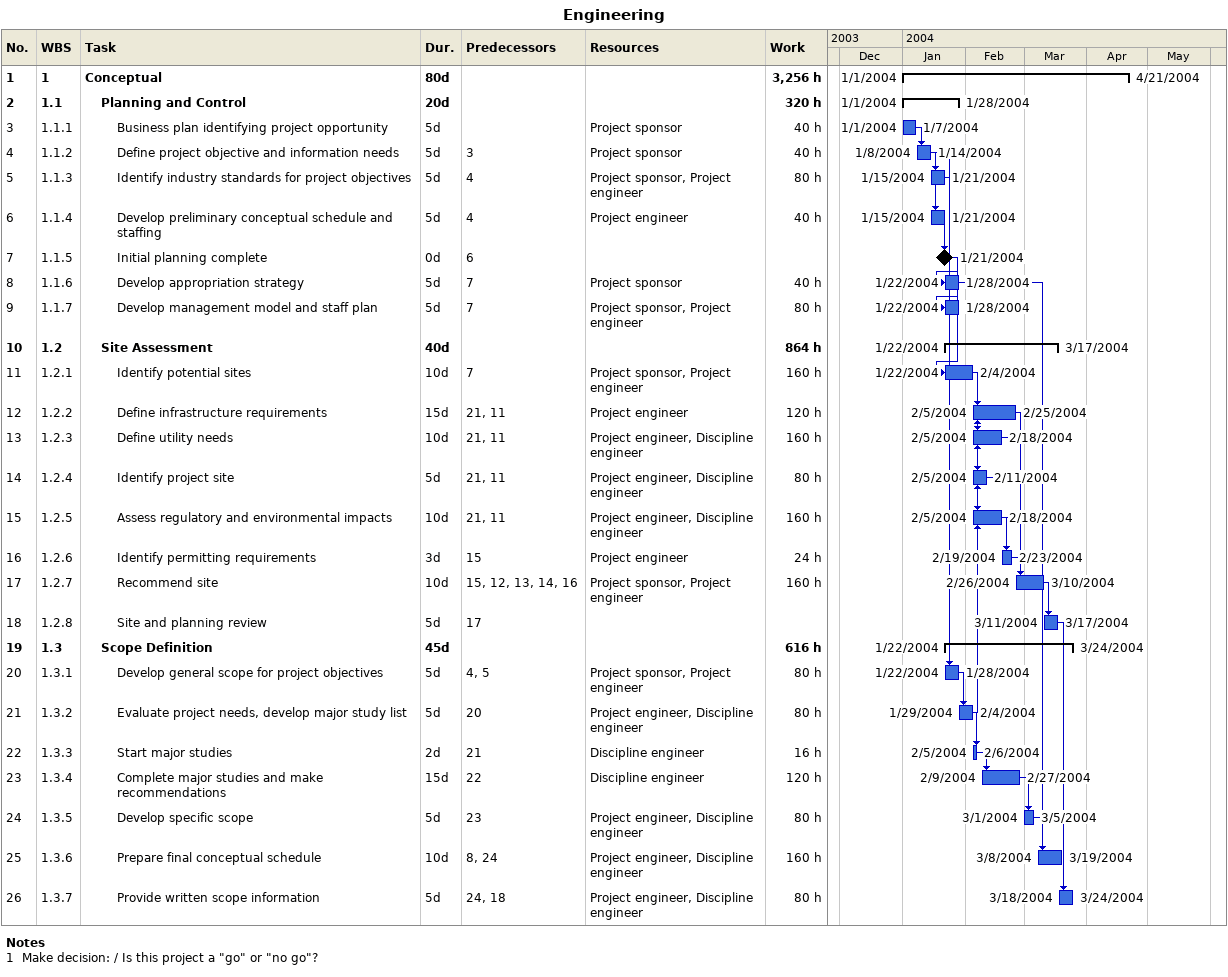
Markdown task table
Engineering

| ID | WBS | Task | Duration | Start | Finish | Predecessors | Resources | Work (h) |
|---|---|---|---|---|---|---|---|---|
| 1 | 1 | **Conceptual** | 80d | 2004-01-01 | 2004-04-21 |  |  | 3256 |
| 2 | 1.1 | **Planning and Control** | 20d | 2004-01-01 | 2004-01-28 |  |  | 320 |
| 3 | 1.1.1 | Business plan identifying project opportunity | 5d | 2004-01-01 | 2004-01-07 |  | Project sponsor | 40 |
| 4 | 1.1.2 | Define project objective and information needs | 5d | 2004-01-08 | 2004-01-14 | 3 | Project sponsor | 40 |
| 5 | 1.1.3 | Identify industry standards for project objectives | 5d | 2004-01-15 | 2004-01-21 | 4 | Project sponsor, Project engineer | 80 |
| 6 | 1.1.4 | Develop preliminary conceptual schedule and staffing | 5d | 2004-01-15 | 2004-01-21 | 4 | Project engineer | 40 |
| 7 | 1.1.5 | Initial planning complete | 0d | 2004-01-21 | 2004-01-21 | 6 |  |  |
| 8 | 1.1.6 | Develop appropriation strategy | 5d | 2004-01-22 | 2004-01-28 | 7 | Project sponsor | 40 |
| 9 | 1.1.7 | Develop management model and staff plan | 5d | 2004-01-22 | 2004-01-28 | 7 | Project sponsor, Project engineer | 80 |
| 10 | 1.2 | **Site Assessment** | 40d | 2004-01-22 | 2004-03-17 |  |  | 864 |
| 11 | 1.2.1 | Identify potential sites | 10d | 2004-01-22 | 2004-02-04 | 7 | Project sponsor, Project engineer | 160 |
| 12 | 1.2.2 | Define infrastructure requirements | 15d | 2004-02-05 | 2004-02-25 | 21, 11 | Project engineer | 120 |
| 13 | 1.2.3 | Define utility needs | 10d | 2004-02-05 | 2004-02-18 | 21, 11 | Project engineer, Discipline engineer | 160 |
| 14 | 1.2.4 | Identify project site | 5d | 2004-02-05 | 2004-02-11 | 21, 11 | Project engineer, Discipline engineer | 80 |
| 15 | 1.2.5 | Assess regulatory and environmental impacts | 10d | 2004-02-05 | 2004-02-18 | 21, 11 | Project engineer, Discipline engineer | 160 |
| 16 | 1.2.6 | Identify permitting requirements | 3d | 2004-02-19 | 2004-02-23 | 15 | Project engineer | 24 |
| 17 | 1.2.7 | Recommend site | 10d | 2004-02-26 | 2004-03-10 | 15, 12, 13, 14, 16 | Project sponsor, Project engineer | 160 |
| 18 | 1.2.8 | Site and planning review | 5d | 2004-03-11 | 2004-03-17 | 17 |  |  |
| 19 | 1.3 | **Scope Definition** | 45d | 2004-01-22 | 2004-03-24 |  |  | 616 |
| 20 | 1.3.1 | Develop general scope for project objectives | 5d | 2004-01-22 | 2004-01-28 | 4, 5 | Project sponsor, Project engineer | 80 |
| 21 | 1.3.2 | Evaluate project needs, develop major study list | 5d | 2004-01-29 | 2004-02-04 | 20 | Project engineer, Discipline engineer | 80 |
| 22 | 1.3.3 | Start major studies | 2d | 2004-02-05 | 2004-02-06 | 21 | Discipline engineer | 16 |
| 23 | 1.3.4 | Complete major studies and make recommendations | 15d | 2004-02-09 | 2004-02-27 | 22 | Discipline engineer | 120 |
| 24 | 1.3.5 | Develop specific scope | 5d | 2004-03-01 | 2004-03-05 | 23 | Project engineer, Discipline engineer | 80 |
| 25 | 1.3.6 | Prepare final conceptual schedule | 10d | 2004-03-08 | 2004-03-19 | 8, 24 | Project engineer, Discipline engineer | 160 |
| 26 | 1.3.7 | Provide written scope information | 5d | 2004-03-18 | 2004-03-24 | 24, 18 | Project engineer, Discipline engineer | 80 |

Notes
- 1: Make decision: / Is this project a "go" or "no go"?
